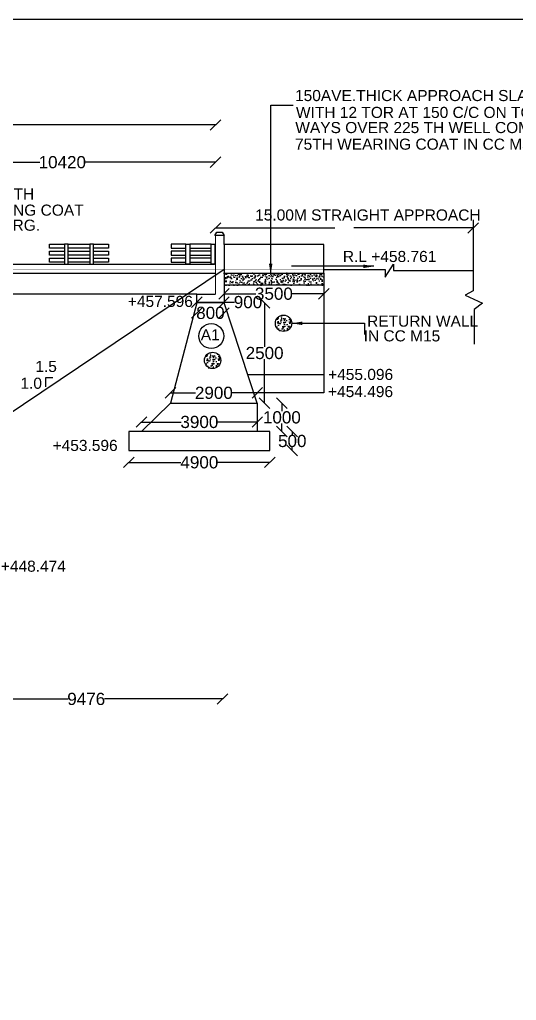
# Model space of a CAD drawing. Header units: millimetres. Extents: x 5124 to 3557214, y 2311 to 45955310.
# Drawn here: x 3542033 to 3546514, y 45946471 to 45955310 of the extents above; entities that cross this region are included whole.
import ezdxf

# ---------------------------------------------------------------- set-up
doc = ezdxf.new("R2010")
doc.units = ezdxf.units.MM
doc.header["$MEASUREMENT"] = 0
for name, color, linetype in [('DIMENSION', 7, 'Continuous'), ('DRAWING', 7, 'Continuous'), ('TEXT', 7, 'Continuous')]:
    doc.layers.add(name, color=color, linetype=linetype)
doc.styles.get("Standard").update_dxf_attribs({"font": 'arial.ttf', "height": 110})
doc.dimstyles.get("Standard").update_dxf_attribs({"dimtxt": 200, "dimasz": 110, "dimexe": 0.18, "dimexo": 0.0625, "dimgap": 0.09, "dimtad": 0, "dimtih": 1, "dimtoh": 1, "dimdec": 0, "dimzin": 0, "dimdsep": 46, "dimtxsty": 'Standard', "dimblk": 'OBLIQUE', "dimcen": 0.09, "dimse1": 1, "dimse2": 1, "dimadec": 0, "dimazin": 0, "dimtfac": 1, "dimtdec": 0, "dimtofl": 0, "dimtmove": 0, "dimatfit": 3, "dimfxl": 1, "dimtolj": 1, "dimtzin": 0, "dimarcsym": 0})
pattern_1 = [(130, (7076539.44, 0), (-71.72601826, -6.2752135), [7.5, -82.5]), (185, (7076539.44, 0), (13.87513336, 75.21921337), [6, -66]), (79.5486, (7076533.46, -0.52), (-57.85093817, 68.94395421), [6.374019, -70.1142112]), (133.8158, (7076539.44, 20), (-106.72410486, -16.55190143), [11.25, -123.75]), (83.3644, (7076530.54, 18.62), (-93.46627055, 97.4117871), [9.5610288, -105.1713]), (188.8158, (7076539.44, 20), (-93.46619451, 97.4118601), [9, -99]), (159, (7076529.44, 15), (-59.69070521, -40.26188907), [7.5, -82.5]), (214, (7076529.44, 15), (-24.33153319, 72.5150045), [6, -66]), (108.5486, (7076524.464, 11.645), (-84.02226286, 32.25304967), [6.374019, -70.1142112]), (142.5, (7076539.438, 0), (-1.215985532, 33.289385383), [0, -65.2, 0, -67, 0, -66.25]), (172.5, (7076539.438, 0), (-26.306953744, 39.441171188), [0, -38.2, 0, -63.7, 0, -25.25]), (212.5, (7076561.738, 0), (-53.382243617, -2.255487173), [0, -25, 0, -78, 0, -103.5]), (222.5, (7076571.74, 0), (-58.318616934, 10.010498233), [0, -32.5, 0, -51.8, 0, -73.5])]

# ---------------------------------------------------------------- blocks, each defined once
blk = doc.blocks.new('_Oblique')
at = {"color": 0, "linetype": 'ByBlock', "lineweight": -2}
blk.add_line((-0.5, -0.5), (0.5, 0.5), dxfattribs=at)
blk = doc.blocks.new('*D79')
at = {"layer": 'Defpoints', "color": 0, "transparency": 16777216}
for p in [(3543800.7, 45953432.1), (3543800.7, 45953432.1), (3546124.2, 45953432.1)]:
    blk.add_point(p, dxfattribs=at)
at = {"layer": 'DIMENSION', "color": 0, "lineweight": -2, "transparency": 16777216}
for p, q in [((3543800.7, 45953432.1), (3544877, 45953432.1)), ((3546124.2, 45953432.1), (3545047.9, 45953432.1))]:
    blk.add_line(p, q, dxfattribs=at)
at = {"layer": 'DIMENSION', "color": 0, "lineweight": -2, "transparency": 16777216, "xscale": 95, "yscale": 95, "zscale": 95, "rotation": 180}
blk.add_blockref('_Oblique', (3543800.7, 45953432.1), dxfattribs=at)
at = {"layer": 'DIMENSION', "color": 0, "lineweight": -2, "transparency": 16777216, "xscale": 95, "yscale": 95, "zscale": 95}
blk.add_blockref('_Oblique', (3546124.2, 45953432.1), dxfattribs=at)
at = {"layer": 'DIMENSION', "color": 0, "transparency": 16777216, "insert": (3544962.5, 45953432.1), "char_height": 110, "attachment_point": 5}
blk.add_mtext('\\A1;    ', dxfattribs=at)
blk = doc.blocks.new('*D71')
at = {"layer": 'Defpoints', "color": 0, "transparency": 16777216}
for p in [(3541035.9, 45954024.8), (3541035.9, 45954011.7), (3543800.7, 45954031.5)]:
    blk.add_point(p, dxfattribs=at)
at = {"layer": 'DIMENSION', "color": 0, "lineweight": -2, "transparency": 16777216}
for p, q in [((3541035.9, 45954024.8), (3542216.6, 45954024.8)), ((3543800.7, 45954024.8), (3542620, 45954024.8))]:
    blk.add_line(p, q, dxfattribs=at)
at = {"layer": 'DIMENSION', "color": 0, "lineweight": -2, "transparency": 16777216, "xscale": 95, "yscale": 95, "zscale": 95, "rotation": 180}
blk.add_blockref('_Oblique', (3541035.9, 45954024.8), dxfattribs=at)
at = {"layer": 'DIMENSION', "color": 0, "lineweight": -2, "transparency": 16777216, "xscale": 95, "yscale": 95, "zscale": 95}
blk.add_blockref('_Oblique', (3543800.7, 45954024.8), dxfattribs=at)
at = {"layer": 'DIMENSION', "color": 0, "transparency": 16777216, "insert": (3542418.3, 45954024.8), "char_height": 110, "attachment_point": 5}
blk.add_mtext('\\A1;10420', dxfattribs=at)
blk = doc.blocks.new('*D90')
at = {"layer": 'Defpoints', "color": 0, "transparency": 16777216}
for p in [(3543877.2, 45952839.4), (3543877.2, 45952839.4), (3544777, 45952839.4)]:
    blk.add_point(p, dxfattribs=at)
at = {"layer": 'DIMENSION', "color": 0, "lineweight": -2, "transparency": 16777216}
for p, q in [((3543877.2, 45952839.4), (3544163, 45952839.4)), ((3544777, 45952839.4), (3544491.2, 45952839.4))]:
    blk.add_line(p, q, dxfattribs=at)
at = {"layer": 'DIMENSION', "color": 0, "lineweight": -2, "transparency": 16777216, "xscale": 95, "yscale": 95, "zscale": 95, "rotation": 180}
blk.add_blockref('_Oblique', (3543877.2, 45952839.4), dxfattribs=at)
at = {"layer": 'DIMENSION', "color": 0, "lineweight": -2, "transparency": 16777216, "xscale": 95, "yscale": 95, "zscale": 95}
blk.add_blockref('_Oblique', (3544777, 45952839.4), dxfattribs=at)
at = {"layer": 'DIMENSION', "color": 0, "transparency": 16777216, "insert": (3544327.1, 45952839.4), "char_height": 110, "attachment_point": 5}
blk.add_mtext('\\A1;3500', dxfattribs=at)
blk = doc.blocks.new('*D91')
at = {"layer": 'Defpoints', "color": 0, "transparency": 16777216}
for p in [(3543631.4, 45952797.2), (3543877.2, 45952797.2), (3543877.2, 45952763.6)]:
    blk.add_point(p, dxfattribs=at)
at = {"layer": 'DIMENSION', "color": 0, "lineweight": -2, "transparency": 16777216}
for p, q in [((3543631.4, 45952763.6), (3543877.2, 45952763.6)), ((3543877.2, 45952763.6), (3543972.2, 45952763.6))]:
    blk.add_line(p, q, dxfattribs=at)
at = {"layer": 'DIMENSION', "color": 0, "lineweight": -2, "transparency": 16777216, "xscale": 95, "yscale": 95, "zscale": 95, "rotation": 180}
blk.add_blockref('_Oblique', (3543631.4, 45952763.6), dxfattribs=at)
at = {"layer": 'DIMENSION', "color": 0, "lineweight": -2, "transparency": 16777216, "xscale": 95, "yscale": 95, "zscale": 95}
blk.add_blockref('_Oblique', (3543877.2, 45952763.6), dxfattribs=at)
at = {"layer": 'DIMENSION', "color": 0, "transparency": 16777216, "insert": (3544093.6, 45952763.6), "char_height": 110, "attachment_point": 5}
blk.add_mtext('\\A1;900', dxfattribs=at)
blk = doc.blocks.new('*D92')
at = {"layer": 'Defpoints', "color": 0, "transparency": 16777216}
for p in [(3543877.2, 45952757.3), (3544243.1, 45952757.3), (3544177.3, 45951852.5)]:
    blk.add_point(p, dxfattribs=at)
at = {"layer": 'DIMENSION', "color": 0, "lineweight": -2, "transparency": 16777216}
for p, q in [((3544243.1, 45952757.3), (3544243.1, 45952361.2)), ((3544243.1, 45951852.5), (3544243.1, 45952248.7))]:
    blk.add_line(p, q, dxfattribs=at)
at = {"layer": 'DIMENSION', "color": 0, "lineweight": -2, "transparency": 16777216, "xscale": 95, "yscale": 95, "zscale": 95}
for p, rotation in [((3544243.1, 45952757.3), 90), ((3544243.1, 45951852.5), 270)]:
    blk.add_blockref('_Oblique', p, dxfattribs=dict(at, rotation=rotation))
at = {"layer": 'DIMENSION', "color": 0, "transparency": 16777216, "insert": (3544243.1, 45952304.9), "char_height": 110, "attachment_point": 5}
blk.add_mtext('\\A1;2500', dxfattribs=at)
blk = doc.blocks.new('*D93')
at = {"layer": 'Defpoints', "color": 0, "transparency": 16777216}
for p in [(3543631.4, 45952757.3), (3543877.2, 45952757.3), (3543631.4, 45952666.4)]:
    blk.add_point(p, dxfattribs=at)
at = {"layer": 'DIMENSION', "color": 0, "lineweight": -2, "transparency": 16777216}
for p, q in [((3543631.4, 45952666.4), (3543632.8, 45952666.4)), ((3543877.2, 45952666.4), (3543875.8, 45952666.4))]:
    blk.add_line(p, q, dxfattribs=at)
at = {"layer": 'DIMENSION', "color": 0, "lineweight": -2, "transparency": 16777216, "xscale": 95, "yscale": 95, "zscale": 95, "rotation": 180}
blk.add_blockref('_Oblique', (3543631.4, 45952666.4), dxfattribs=at)
at = {"layer": 'DIMENSION', "color": 0, "lineweight": -2, "transparency": 16777216, "xscale": 95, "yscale": 95, "zscale": 95}
blk.add_blockref('_Oblique', (3543877.2, 45952666.4), dxfattribs=at)
at = {"layer": 'DIMENSION', "color": 0, "transparency": 16777216, "insert": (3543754.3, 45952666.4), "char_height": 110, "attachment_point": 5}
blk.add_mtext('\\A1;800', dxfattribs=at)
blk = doc.blocks.new('*D94')
at = {"layer": 'Defpoints', "color": 0, "transparency": 16777216}
for p in [(3543393.6, 45951946), (3543393.6, 45951852.5), (3544177.3, 45951852.5)]:
    blk.add_point(p, dxfattribs=at)
at = {"layer": 'DIMENSION', "color": 0, "lineweight": -2, "transparency": 16777216}
for p, q in [((3543393.6, 45951946), (3543620.4, 45951946)), ((3544177.3, 45951946), (3543950.6, 45951946))]:
    blk.add_line(p, q, dxfattribs=at)
at = {"layer": 'DIMENSION', "color": 0, "lineweight": -2, "transparency": 16777216, "xscale": 95, "yscale": 95, "zscale": 95, "rotation": 180}
blk.add_blockref('_Oblique', (3543393.6, 45951946), dxfattribs=at)
at = {"layer": 'DIMENSION', "color": 0, "lineweight": -2, "transparency": 16777216, "xscale": 95, "yscale": 95, "zscale": 95}
blk.add_blockref('_Oblique', (3544177.3, 45951946), dxfattribs=at)
at = {"layer": 'DIMENSION', "color": 0, "transparency": 16777216, "insert": (3543785.5, 45951946), "char_height": 110, "attachment_point": 5}
blk.add_mtext('\\A1;2900', dxfattribs=at)
blk = doc.blocks.new('*D95')
at = {"layer": 'Defpoints', "color": 0, "transparency": 16777216}
for p in [(3543132.4, 45951683.4), (3543132.4, 45951597.3), (3544177.3, 45951597.3)]:
    blk.add_point(p, dxfattribs=at)
at = {"layer": 'DIMENSION', "color": 0, "lineweight": -2, "transparency": 16777216}
for p, q in [((3543132.4, 45951683.4), (3543490.7, 45951683.4)), ((3544177.3, 45951683.4), (3543819, 45951683.4))]:
    blk.add_line(p, q, dxfattribs=at)
at = {"layer": 'DIMENSION', "color": 0, "lineweight": -2, "transparency": 16777216, "xscale": 95, "yscale": 95, "zscale": 95, "rotation": 180}
blk.add_blockref('_Oblique', (3543132.4, 45951683.4), dxfattribs=at)
at = {"layer": 'DIMENSION', "color": 0, "lineweight": -2, "transparency": 16777216, "xscale": 95, "yscale": 95, "zscale": 95}
blk.add_blockref('_Oblique', (3544177.3, 45951683.4), dxfattribs=at)
at = {"layer": 'DIMENSION', "color": 0, "transparency": 16777216, "insert": (3543654.9, 45951683.4), "char_height": 110, "attachment_point": 5}
blk.add_mtext('\\A1;3900', dxfattribs=at)
blk = doc.blocks.new('*D74')
at = {"layer": 'Defpoints', "color": 0, "transparency": 16777216}
for p in [(3544177.3, 45951852.5), (3544398.9, 45951852.5), (3544177.3, 45951597.3)]:
    blk.add_point(p, dxfattribs=at)
at = {"layer": 'DIMENSION', "color": 0, "lineweight": -2, "transparency": 16777216}
for p, q in [((3544398.9, 45951852.5), (3544398.9, 45951781.2)), ((3544398.9, 45951597.3), (3544398.9, 45951668.7))]:
    blk.add_line(p, q, dxfattribs=at)
at = {"layer": 'DIMENSION', "color": 0, "lineweight": -2, "transparency": 16777216, "xscale": 95, "yscale": 95, "zscale": 95}
for p, rotation in [((3544398.9, 45951852.5), 90), ((3544398.9, 45951597.3), 270)]:
    blk.add_blockref('_Oblique', p, dxfattribs=dict(at, rotation=rotation))
at = {"layer": 'DIMENSION', "color": 0, "transparency": 16777216, "insert": (3544398.9, 45951724.9), "char_height": 110, "attachment_point": 5}
blk.add_mtext('\\A1;1000', dxfattribs=at)
blk = doc.blocks.new('*D96')
at = {"layer": 'Defpoints', "color": 0, "transparency": 16777216}
for p in [(3544290.4, 45951597.3), (3544492.6, 45951597.3), (3544290.4, 45951426.8)]:
    blk.add_point(p, dxfattribs=at)
at = {"layer": 'DIMENSION', "color": 0, "lineweight": -2, "transparency": 16777216}
for p, q in [((3544492.6, 45951597.3), (3544492.6, 45951568.3)), ((3544492.6, 45951426.8), (3544492.6, 45951455.8))]:
    blk.add_line(p, q, dxfattribs=at)
at = {"layer": 'DIMENSION', "color": 0, "lineweight": -2, "transparency": 16777216, "xscale": 95, "yscale": 95, "zscale": 95}
for p, rotation in [((3544492.6, 45951597.3), 90), ((3544492.6, 45951426.8), 270)]:
    blk.add_blockref('_Oblique', p, dxfattribs=dict(at, rotation=rotation))
at = {"layer": 'DIMENSION', "color": 0, "transparency": 16777216, "insert": (3544492.6, 45951512), "char_height": 110, "attachment_point": 5}
blk.add_mtext('\\A1;500', dxfattribs=at)
blk = doc.blocks.new('*D97')
at = {"layer": 'Defpoints', "color": 0, "transparency": 16777216}
for p in [(3543019.3, 45951426.8), (3544290.4, 45951426.8), (3543019.3, 45951319.8)]:
    blk.add_point(p, dxfattribs=at)
at = {"layer": 'DIMENSION', "color": 0, "lineweight": -2, "transparency": 16777216}
for p, q in [((3543019.3, 45951319.8), (3543488.5, 45951319.8)), ((3544290.4, 45951319.8), (3543821.2, 45951319.8))]:
    blk.add_line(p, q, dxfattribs=at)
at = {"layer": 'DIMENSION', "color": 0, "lineweight": -2, "transparency": 16777216, "xscale": 95, "yscale": 95, "zscale": 95, "rotation": 180}
blk.add_blockref('_Oblique', (3543019.3, 45951319.8), dxfattribs=at)
at = {"layer": 'DIMENSION', "color": 0, "lineweight": -2, "transparency": 16777216, "xscale": 95, "yscale": 95, "zscale": 95}
blk.add_blockref('_Oblique', (3544290.4, 45951319.8), dxfattribs=at)
at = {"layer": 'DIMENSION', "color": 0, "transparency": 16777216, "insert": (3543654.8, 45951319.8), "char_height": 110, "attachment_point": 5}
blk.add_mtext('\\A1;4900', dxfattribs=at)
blk = doc.blocks.new('*D78')
at = {"layer": 'Defpoints', "color": 0, "transparency": 16777216}
for p in [(3541405, 45949176.9), (3543863.2, 45949187.3), (3543863.2, 45949176.9)]:
    blk.add_point(p, dxfattribs=at)
at = {"layer": 'DIMENSION', "color": 0, "lineweight": -2, "transparency": 16777216}
for p, q in [((3541405, 45949187.3), (3542469.8, 45949187.3)), ((3543863.2, 45949187.3), (3542798.4, 45949187.3))]:
    blk.add_line(p, q, dxfattribs=at)
at = {"layer": 'DIMENSION', "color": 0, "lineweight": -2, "transparency": 16777216, "xscale": 95, "yscale": 95, "zscale": 95, "rotation": 180}
blk.add_blockref('_Oblique', (3541405, 45949187.3), dxfattribs=at)
at = {"layer": 'DIMENSION', "color": 0, "lineweight": -2, "transparency": 16777216, "xscale": 95, "yscale": 95, "zscale": 95}
blk.add_blockref('_Oblique', (3543863.2, 45949187.3), dxfattribs=at)
at = {"layer": 'DIMENSION', "color": 0, "transparency": 16777216, "insert": (3542634.1, 45949187.3), "char_height": 110, "attachment_point": 5}
blk.add_mtext('\\A1;9476', dxfattribs=at)
blk = doc.blocks.new('*D99')
at = {"layer": 'Defpoints', "color": 0, "transparency": 16777216}
for p in [(3543800.7, 45954360.5), (3532738.7, 45954261.4), (3543800.7, 45954024.8)]:
    blk.add_point(p, dxfattribs=at)
at = {"layer": 'DIMENSION', "color": 0, "lineweight": -2, "transparency": 16777216}
for p, q in [((3532738.7, 45954360.5), (3536996.6, 45954360.5)), ((3543800.7, 45954360.5), (3539542.9, 45954360.5))]:
    blk.add_line(p, q, dxfattribs=at)
at = {"layer": 'DIMENSION', "color": 0, "lineweight": -2, "transparency": 16777216, "xscale": 95, "yscale": 95, "zscale": 95, "rotation": 180}
blk.add_blockref('_Oblique', (3532738.7, 45954360.5), dxfattribs=at)
at = {"layer": 'DIMENSION', "color": 0, "lineweight": -2, "transparency": 16777216, "xscale": 95, "yscale": 95, "zscale": 95}
blk.add_blockref('_Oblique', (3543800.7, 45954360.5), dxfattribs=at)
at = {"layer": 'DIMENSION', "color": 0, "transparency": 16777216, "insert": (3538269.7, 45954360.5), "char_height": 110, "attachment_point": 5}
blk.add_mtext('\\A1;4 SPANS OF 10.420M C/C(41.680M)', dxfattribs=at)

msp = doc.modelspace()

# ---------------------------------------------------------------- hatches: boundary and pattern name
at = {"layer": 'DRAWING'}
h = msp.add_hatch(dxfattribs=at)
h.set_pattern_fill('AR-CONC', color=256, scale=10, style=0)
h.set_pattern_definition(pattern_1)
h.paths.add_polyline_path([(3544777, 45952916.5), (3544777, 45953025.4), (3543877.2, 45953025.4), (3543877.2, 45952916.5)])
h = msp.add_hatch(dxfattribs=at)
h.set_pattern_fill('AR-CONC', color=256, scale=10, style=0)
h.set_pattern_definition(pattern_1)
h.paths.add_polyline_path([(3544340, 45952573.2, 1), (3544487.4, 45952573.2, 1)])
h = msp.add_hatch(dxfattribs=at)
h.set_pattern_fill('AR-CONC', color=256, scale=10, style=0)
h.set_pattern_definition([(130, (7075899.98, -334.53), (-71.72601826, -6.2752135), [7.5, -82.5]), (185, (7075899.98, -334.53), (13.87513336, 75.21921337), [6, -66]), (79.5486, (7075894, -335.054), (-57.85093817, 68.94395421), [6.374019, -70.1142112]), (133.8158, (7075899.98, -314.53), (-106.72410486, -16.55190143), [11.25, -123.75]), (83.3644, (7075891.08, -315.91), (-93.46627055, 97.4117871), [9.5610288, -105.1713]), (188.8158, (7075899.98, -314.53), (-93.46619451, 97.4118601), [9, -99]), (159, (7075889.98, -319.53), (-59.69070521, -40.26188907), [7.5, -82.5]), (214, (7075889.98, -319.53), (-24.33153319, 72.5150045), [6, -66]), (108.5486, (7075885.004, -322.886), (-84.02226286, 32.25304967), [6.374019, -70.1142112]), (142.5, (7075899.978, -334.53), (-1.215985532, 33.289385383), [0, -65.2, 0, -67, 0, -66.25]), (172.5, (7075899.98, -334.53), (-26.306953744, 39.441171188), [0, -38.2, 0, -63.7, 0, -25.25]), (212.5, (7075922.278, -334.53), (-53.382243617, -2.255487173), [0, -25, 0, -78, 0, -103.5]), (222.5, (7075932.28, -334.53), (-58.318616934, 10.010498233), [0, -32.5, 0, -51.8, 0, -73.5])])
h.paths.add_polyline_path([(3543700.5, 45952238.7, 1), (3543848, 45952238.7, 1)])

# ---------------------------------------------------------------- linework, layer by layer
for points in [[(3556853.4, 45955310.1), (3526763.5, 45955310.1), (3526763.5, 45927254.1), (3556853.4, 45927254.1)], [(3543877.2, 45953365.1), (3543794.3, 45953365.1), (3543811.6, 45953394.8), (3543860.5, 45953394.8)], [(3542437.9, 45953105.2), (3542471.6, 45953105.2), (3542471.6, 45953287), (3542437.9, 45953287)], [(3542665.8, 45953105.2), (3542699.5, 45953105.2), (3542699.5, 45953287), (3542665.8, 45953287)], [(3543567.5, 45953105.2), (3543533.8, 45953105.2), (3543533.8, 45953287), (3543567.5, 45953287)], [(3543795.4, 45953105.2), (3543761.7, 45953105.2), (3543761.7, 45953287), (3543795.4, 45953287)], [(3543877.2, 45952757.3), (3543631.4, 45952757.3), (3543393.6, 45951852.5), (3544177.3, 45951852.5)], [(3544177.3, 45951597.3), (3543132.4, 45951597.3), (3543393.6, 45951852.5), (3544177.3, 45951852.5)], [(3544290.4, 45951597.3), (3543019.3, 45951597.3), (3543019.3, 45951426.8), (3544290.4, 45951426.8)]]:
    msp.add_lwpolyline(points, close=True, dxfattribs=at)
for points in [[(3546124.2, 45953504.3), (3546124.2, 45952866), (3546050.8, 45952825.4), (3546209.9, 45952754.4), (3546132.2, 45952698), (3546132.2, 45952383.6)], [(3542437.9, 45953250.5), (3542303.3, 45953250.5), (3542303.3, 45953286.9), (3542437.9, 45953286.9)], [(3542665.8, 45953250.5), (3542471.6, 45953250.5), (3542471.6, 45953286.9), (3542665.8, 45953286.9)], [(3542834.1, 45953250.5), (3542699.5, 45953250.5), (3542699.5, 45953286.9), (3542834.1, 45953286.9)], [(3542834.1, 45953286.9), (3542834.1, 45953250.5)], [(3543399.2, 45953250.5), (3543533.8, 45953250.5), (3543533.8, 45953286.9), (3543399.2, 45953286.9)], [(3543399.2, 45953286.9), (3543399.2, 45953250.5)], [(3543567.5, 45953250.5), (3543761.7, 45953250.5), (3543761.7, 45953286.9), (3543567.5, 45953286.9)], [(3543873.1, 45953025.4), (3544777, 45953025.4), (3544777, 45953282.8), (3543877.2, 45953282.8), (3543877.2, 45952757.3), (3543631.4, 45952757.3), (3543631.4, 45952837.1), (3543800.7, 45952837.1)], [(3543877.2, 45953282.8), (3543877.2, 45953365.1), (3543800.7, 45953365.1)], [(3542437.9, 45953188.1), (3542303.3, 45953188.1), (3542303.3, 45953224.5), (3542437.9, 45953224.5)], [(3542665.8, 45953188.1), (3542471.6, 45953188.1), (3542471.6, 45953224.5), (3542665.8, 45953224.5)], [(3542834.1, 45953188.1), (3542699.5, 45953188.1), (3542699.5, 45953224.5), (3542834.1, 45953224.5)], [(3542834.1, 45953224.5), (3542834.1, 45953188.1)], [(3543399.2, 45953188.1), (3543533.8, 45953188.1), (3543533.8, 45953224.5), (3543399.2, 45953224.5)], [(3543399.2, 45953224.5), (3543399.2, 45953188.1)], [(3543567.5, 45953188.1), (3543761.7, 45953188.1), (3543761.7, 45953224.5), (3543567.5, 45953224.5)], [(3532748.5, 45953105.2), (3543790.9, 45953105.2)], [(3542437.9, 45953124.7), (3542303.3, 45953124.7), (3542303.3, 45953161.1), (3542437.9, 45953161.1)], [(3542665.8, 45953124.7), (3542471.6, 45953124.7), (3542471.6, 45953161.1), (3542665.8, 45953161.1)], [(3542834.1, 45953124.7), (3542699.5, 45953124.7), (3542699.5, 45953161.1), (3542834.1, 45953161.1)], [(3542834.1, 45953161.1), (3542834.1, 45953124.7)], [(3543399.2, 45953124.7), (3543533.8, 45953124.7), (3543533.8, 45953161.1), (3543399.2, 45953161.1)], [(3543399.2, 45953161.1), (3543399.2, 45953124.7)], [(3543567.5, 45953124.7), (3543761.7, 45953124.7), (3543761.7, 45953161.1), (3543567.5, 45953161.1)], [(3544775.6, 45953058.4), (3545330.2, 45953058.4), (3545330.2, 45952990.3), (3545404.6, 45953104.7), (3545404.6, 45953048.1), (3546124.2, 45953048.1)], [(3543877.2, 45953058.4), (3541411.6, 45951402.5), (3538269.7, 45951402.5)], [(3538269.7, 45953025.4), (3543800.7, 45953025.4)], [(3544777, 45953025.4), (3544777, 45952108.9), (3544096, 45952108.9)], [(3544777, 45952916.5), (3543877.2, 45952916.5)], [(3543631.4, 45952837.1), (3538269.7, 45952837.1)], [(3542333.8, 45952081.8), (3542267, 45952081.8), (3542267, 45951999.2)], [(3544777, 45952108.9), (3544777, 45951946.8), (3544146, 45951946.8)]]:
    msp.add_lwpolyline(points, dxfattribs=at)
for points, const_width in [([(3543800.7, 45952837.1), (3543800.7, 45953365.1)], 10), ([(3538269.7, 45953058.4), (3544775.6, 45953058.4)], 5)]:
    msp.add_lwpolyline(points, dxfattribs=dict(at, const_width=const_width))
for centre, radius in [((3544413.7, 45952573.2), 73.7), ((3543762, 45952457.8), 112.3), ((3543774.2, 45952238.7), 73.7)]:
    msp.add_circle(centre, radius, dxfattribs=at)

# ---------------------------------------------------------------- texts
at = {"layer": 'TEXT'}
for s, p in [('150AVE.THICK APPROACH SLAB IN RCC M30 GRADE ', (3544517.5, 45954575.9)), ('WITH 12 TOR AT 150 C/C ON TOP AND BOTTOM IN BOTH ', (3544525.9, 45954423.9)), ('WAYS OVER 225 TH WELL COMPACTED GRAVEL WITH', (3544520.3, 45954287.4)), ('75TH WEARING COAT IN CC M30 ON TOP OF SLAB', (3544517.4, 45954137.7)), ('RCC DECK SLAB IN M25 WITH', (3540154.5, 45953688.5)), ('75 THICK AVERAGE WEARING COAT', (3540150.3, 45953543)), ('15.00M STRAIGHT APPROACH', (3544158, 45953499.5)), ('IN CC M30 AS PER MOST DRG.', (3540145.8, 45953407.3)), ('R.L +458.761', (3544949.3, 45953125.5)), ('+457.596', (3543009.8, 45952720.7)), ('RETURN WALL', (3545168, 45952542.6)), ('IN CC M15', (3545136.5, 45952410)), ('1.5', (3542175.1, 45952134.4)), ('+455.096', (3544816.2, 45952062.3)), ('1.0', (3542040.7, 45951983.1)), ('+454.496', (3544815.3, 45951908)), ('+453.596', (3542331.1, 45951422.4)), ('+448.474', (3541864.2, 45950334))]:
    msp.add_text(s, height=100, dxfattribs=at).set_placement(p)
at = {"layer": 'TEXT', "insert": (3543838.3, 45952519.6), "char_height": 100, "width": 483.458, "attachment_point": 3}
msp.add_mtext('A1', dxfattribs=at)

# ---------------------------------------------------------------- dimensions: what is measured, and where the dimension line sits
at = {"layer": 'DIMENSION'}
dim = msp.add_linear_dim(base=(3543800.7, 45954360.5), p1=(3532738.7, 45954261.4), p2=(3543800.7, 45954024.8), text='4 SPANS OF 10.420M C/C(41.680M)', dimstyle='Standard', override={"dimasz": 95, "dimarcsym": 1}, dxfattribs=at)
dim.commit()
dim.dimension.update_dxf_attribs({"geometry": '*D99', "text_midpoint": (3538269.7, 45954360.5)})
for base, p1, p2, angle, text, picture, middle in [((3541035.9, 45954024.8), (3543800.7, 45954031.5), (3541035.9, 45954011.7), 180, '10420', '*D71', (3542418.3, 45954024.8)), ((3543800.7, 45953432.1), (3546124.2, 45953432.1), (3543800.7, 45953432.1), 180, '    ', '*D79', (3544962.5, 45953432.1)), ((3543877.2, 45952839.4), (3544777, 45952839.4), (3543877.2, 45952839.4), 180, '3500', '*D90', (3544327.1, 45952839.4)), ((3543631.4, 45952666.4), (3543877.2, 45952757.3), (3543631.4, 45952757.3), 180, '800', '*D93', (3543754.3, 45952666.4)), ((3544243.1, 45952757.3), (3544177.3, 45951852.5), (3543877.2, 45952757.3), 90, '2500', '*D92', (3544243.1, 45952304.9)), ((3543393.6, 45951946), (3544177.3, 45951852.5), (3543393.6, 45951852.5), 180, '2900', '*D94', (3543785.5, 45951946)), ((3544398.9, 45951852.5), (3544177.3, 45951597.3), (3544177.3, 45951852.5), 90, '1000', '*D74', (3544398.9, 45951724.9)), ((3543132.4, 45951683.4), (3544177.3, 45951597.3), (3543132.4, 45951597.3), 180, '3900', '*D95', (3543654.9, 45951683.4)), ((3544492.6, 45951597.3), (3544290.4, 45951426.8), (3544290.4, 45951597.3), 90, '500', '*D96', (3544492.6, 45951512)), ((3543019.3, 45951319.8), (3544290.4, 45951426.8), (3543019.3, 45951426.8), 180, '4900', '*D97', (3543654.8, 45951319.8)), ((3543863.2, 45949187.3), (3541405, 45949176.9), (3543863.2, 45949176.9), 180, '9476', '*D78', (3542634.1, 45949187.3))]:
    dim = msp.add_linear_dim(base=base, p1=p1, p2=p2, angle=angle, text=text, dimstyle='Standard', override={"dimasz": 95, "dimarcsym": 1}, dxfattribs=at)
    dim.commit()
    dim.dimension.update_dxf_attribs({"geometry": picture, "text_midpoint": middle})
dim = msp.add_linear_dim(base=(3543877.2, 45952763.6), p1=(3543631.4, 45952797.2), p2=(3543877.2, 45952797.2), angle=180, text='900', dimstyle='Standard', override={"dimasz": 95, "dimarcsym": 1}, dxfattribs=at)
dim.commit()
dim.dimension.update_dxf_attribs({"geometry": '*D91', "text_midpoint": (3544093.6, 45952763.6), "dimtype": 160})

# ---------------------------------------------------------------- leaders
msp.add_leader([(3545229.9, 45953086.7), (3544486.5, 45953086.7)], dimstyle='Standard', override={"dimasz": 95, "dimgap": 0.09, "dimtad": 0, "dimarcsym": 1}, dxfattribs=at)
at = {"layer": 'DRAWING'}
for points in [[(3544298, 45953014.1), (3544298, 45953947.6), (3544298, 45954539), (3544499.8, 45954539)], [(3544487.4, 45952573.2), (3545143.2, 45952573.2), (3545143.2, 45952473.7)]]:
    msp.add_leader(points, dimstyle='Standard', override={"dimasz": 95, "dimgap": 0.09, "dimtad": 0, "dimarcsym": 1}, dxfattribs=at)

doc.saveas('drawing.dxf')
